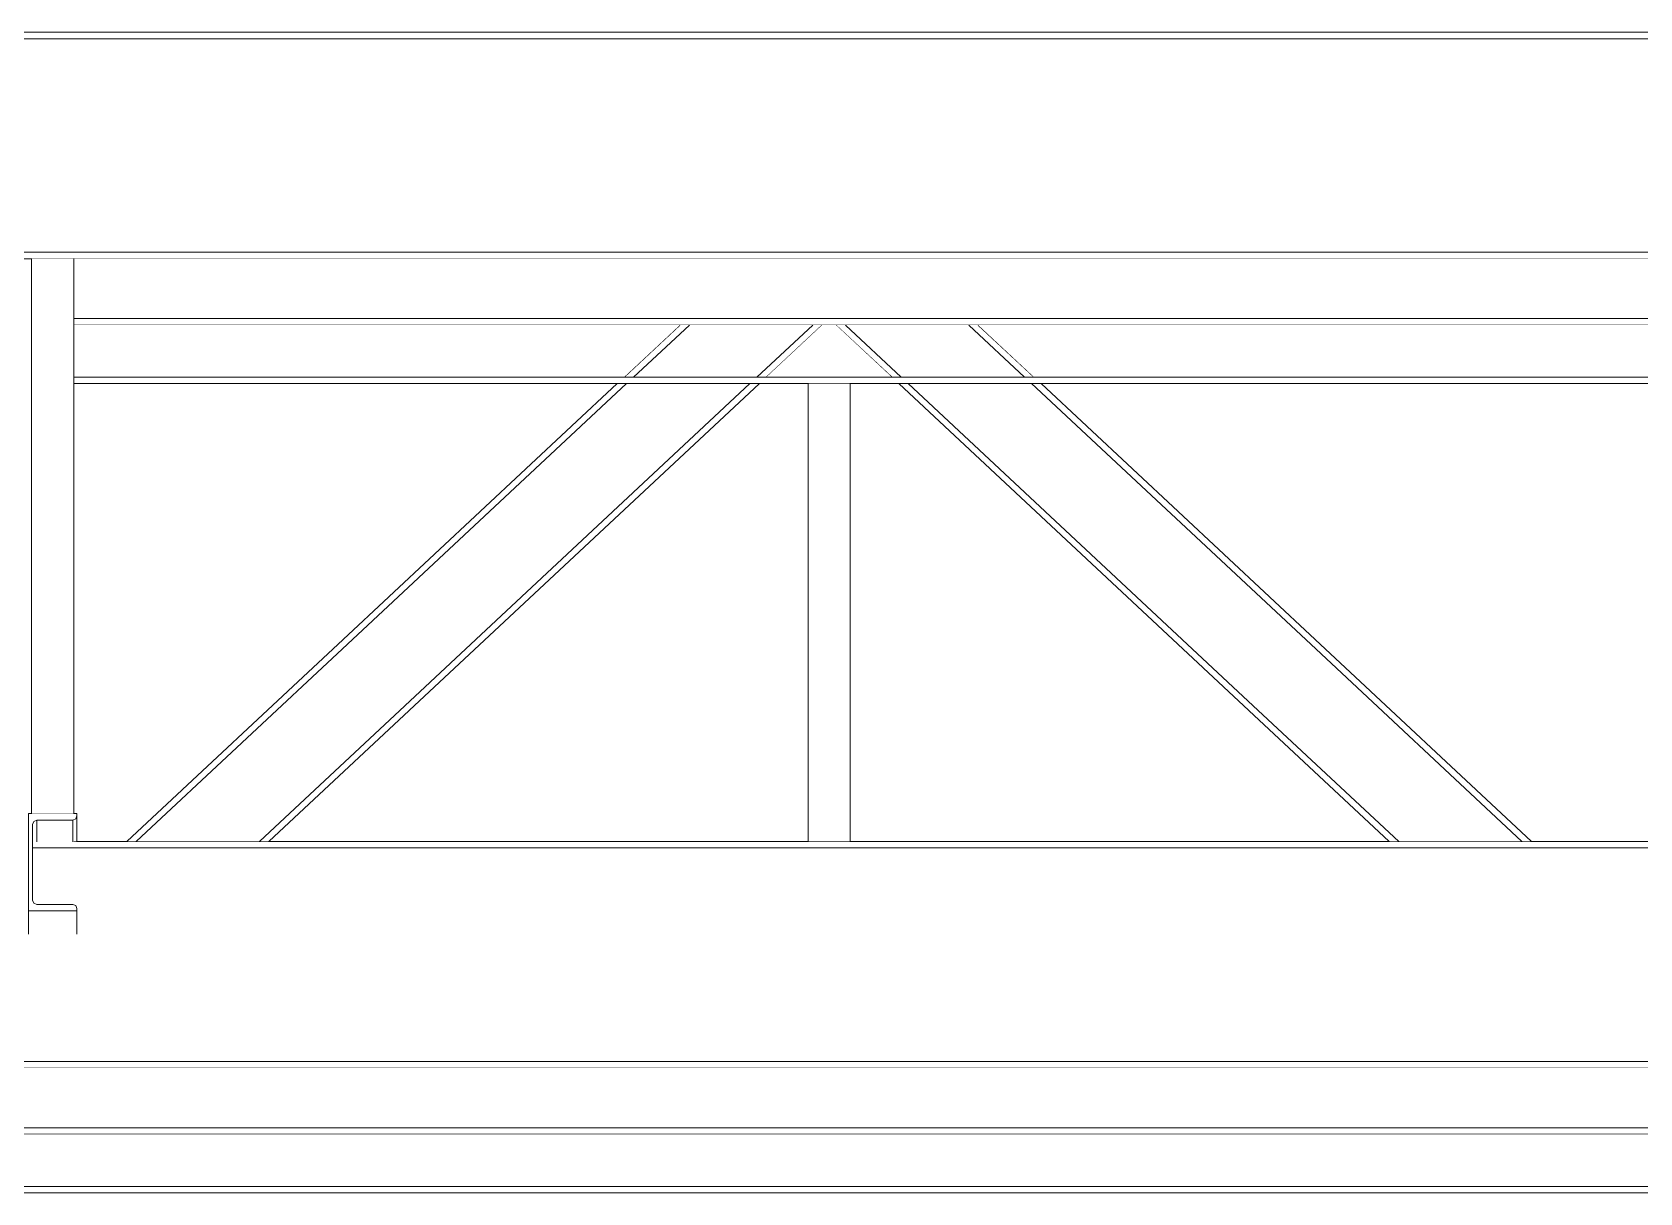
# Model space of a CAD drawing. Extents: x -3080 to 28500, y -1326 to 31609.
# Drawn here: x 8676.8 to 8925.3, y 28380.8 to 28560.1 of the extents above; entities that cross this region are included whole.
import ezdxf
from ezdxf.xclip import XClip

# ---------------------------------------------------------------- set-up
doc = ezdxf.new("R2010")
doc.units = 0
doc.header["$LTSCALE"] = 100
doc.header["$XCLIPFRAME"] = 2
doc.linetypes.add('188K-SM-07-F10-MECH-CR PIPE-Y2257103$0$X-S-FAB_SL ALL$0$Wipeout_Contour', pattern=[1, 0, -1])
for name, color, linetype in [('0-xref', 8, 'Continuous'), ('188K-SM-07-F10-MECH-CR PIPE-Y2257103$0$X-S-FAB_SL ALL$0$ASP_1', 1, 'Continuous'), ('188K-SM-07-F10-MECH-CR PIPE-Y2257103$0$X-S-FAB_SL ALL$0$Hattch', 7, 'Continuous'), ('188K-SM-07-F10-MECH-CR PIPE-Y2257103$0$X-S-FAB_SL ALL$0$S-TRUSS', 7, 'Continuous')]:
    doc.layers.add(name, color=color, linetype=linetype)

# ---------------------------------------------------------------- blocks, each defined once
blk = doc.blocks.new('188K-SM-07-F10-MECH-CR PIPE-Y2257103$0$X-S-FAB_SL ALL$0$剖面元素_913_3', base_point=(23061.26, -8263.06))
at = {"color": 254, "linetype": '188K-SM-07-F10-MECH-CR PIPE-Y2257103$0$X-S-FAB_SL ALL$0$Wipeout_Contour', "lineweight": 0, "ltscale": 259714.797964}
blk.add_wipeout([(31598.76, -6033.78), (31598.76, -6034.78), (32001.01, -6034.78), (32001.01, -6034.09), (32000.93, -6033.88), (32000.71, -6033.79), (31995.06, -6033.79), (31995.06, -6033.78)], dxfattribs=at).dxf.layer = '188K-SM-07-F10-MECH-CR PIPE-Y2257103$0$X-S-FAB_SL ALL$0$Hattch'
at = {"color": 254, "linetype": '188K-SM-07-F10-MECH-CR PIPE-Y2257103$0$X-S-FAB_SL ALL$0$Wipeout_Contour', "lineweight": 0, "ltscale": 260760.8368}
blk.add_wipeout([(31581.26, -6193.78), (32421.26, -6193.78), (32421.26, -6193.05), (32403.76, -6193.05), (32403.76, -6192.78), (31598.76, -6192.78), (31598.76, -6193.05), (31581.26, -6193.05)], dxfattribs=at).dxf.layer = '188K-SM-07-F10-MECH-CR PIPE-Y2257103$0$X-S-FAB_SL ALL$0$Hattch'
at = {"color": 254, "linetype": '188K-SM-07-F10-MECH-CR PIPE-Y2257103$0$X-S-FAB_SL ALL$0$Wipeout_Contour', "lineweight": 0, "ltscale": 781638.317858}
blk.add_wipeout([(31582.26, -6035.28), (31582.26, -6062.73), (31598.76, -6062.73), (31598.76, -6067.78), (32403.76, -6067.78), (32403.76, -6062.73), (32420.26, -6062.73), (32420.26, -6035.28), (32403.76, -6035.28), (32403.76, -6034.78), (32001.51, -6034.78), (32001.51, -6053.35), (32001.6, -6053.56), (32001.81, -6053.65), (32007.46, -6053.65), (32007.46, -6058.04), (31995.06, -6058.04), (31995.06, -6053.65), (32000.71, -6053.65), (32000.93, -6053.56), (32001.01, -6053.35), (32001.01, -6034.78), (31598.76, -6034.78), (31598.76, -6035.28)], dxfattribs=at).dxf.layer = '188K-SM-07-F10-MECH-CR PIPE-Y2257103$0$X-S-FAB_SL ALL$0$Hattch'
at = {"color": 254, "linetype": '188K-SM-07-F10-MECH-CR PIPE-Y2257103$0$X-S-FAB_SL ALL$0$Wipeout_Contour', "lineweight": 0, "ltscale": 1042893.636331087}
blk.add_wipeout([(31582.26, -6160.26), (31582.26, -6187.71), (31598.76, -6187.71), (31598.76, -6192.78), (32403.76, -6192.78), (32403.76, -6187.71), (32420.26, -6187.71), (32420.26, -6160.26), (32403.76, -6160.26), (32403.76, -6159.78), (32258.16, -6159.78), (32258.16, -6167.85), (32258.35, -6168.31), (32258.81, -6168.5), (32264.36, -6168.5), (32264.82, -6168.69), (32265.01, -6169.15), (32265.01, -6173.08), (32257.51, -6173.08), (32257.51, -6159.78), (31738.16, -6159.78), (31738.16, -6167.85), (31738.35, -6168.31), (31738.81, -6168.5), (31744.36, -6168.5), (31744.82, -6168.69), (31745.01, -6169.15), (31745.01, -6173.08), (31737.51, -6173.08), (31737.51, -6159.78), (31598.76, -6159.78), (31598.76, -6160.26)], dxfattribs=at).dxf.layer = '188K-SM-07-F10-MECH-CR PIPE-Y2257103$0$X-S-FAB_SL ALL$0$Hattch'
at = {"layer": '188K-SM-07-F10-MECH-CR PIPE-Y2257103$0$X-S-FAB_SL ALL$0$S-TRUSS', "color": 8, "lineweight": 0}
for p, q in [((31995.06, -6033.78), (31598.76, -6033.78)), ((32001.01, -6034.78), (31598.76, -6034.78)), ((31581.26, -6193.78), (32421.26, -6193.78)), ((31598.76, -6192.78), (32403.76, -6192.78))]:
    blk.add_line(p, q, dxfattribs=at)
at = {"color": 254, "linetype": '188K-SM-07-F10-MECH-CR PIPE-Y2257103$0$X-S-FAB_SL ALL$0$Wipeout_Contour', "lineweight": 0, "ltscale": 260572.674094}
blk.add_wipeout([(31589.26, -6068.78), (32413.26, -6068.78), (32413.26, -6068.07), (32403.76, -6068.07), (32403.76, -6067.78), (31598.76, -6067.78), (31598.76, -6068.07), (31589.26, -6068.07)], dxfattribs=at).dxf.layer = '188K-SM-07-F10-MECH-CR PIPE-Y2257103$0$X-S-FAB_SL ALL$0$Hattch'
at = {"color": 254, "linetype": '188K-SM-07-F10-MECH-CR PIPE-Y2257103$0$X-S-FAB_SL ALL$0$Wipeout_Contour', "lineweight": 0, "ltscale": 259677.039329}
blk.add_wipeout([(31738.35, -6159.03), (31738.16, -6159.49), (31738.16, -6159.78), (32257.51, -6159.78), (32257.51, -6158.78), (31744.51, -6158.78), (31744.36, -6158.84), (31738.81, -6158.84)], dxfattribs=at).dxf.layer = '188K-SM-07-F10-MECH-CR PIPE-Y2257103$0$X-S-FAB_SL ALL$0$Hattch'
at = {"layer": '188K-SM-07-F10-MECH-CR PIPE-Y2257103$0$X-S-FAB_SL ALL$0$S-TRUSS', "color": 8, "lineweight": 0}
for p, q in [((32403.76, -6067.78), (31598.76, -6067.78)), ((32269.84, -6068.78), (31732.69, -6068.78)), ((31738.16, -6159.78), (32257.51, -6159.78)), ((31744.51, -6158.78), (32257.51, -6158.78))]:
    blk.add_line(p, q, dxfattribs=at)
blk = doc.blocks.new('188K-SM-07-F10-MECH-CR PIPE-Y2257103$0$X-S-FAB_SL ALL$0$剖面元素_916_3', base_point=(23061.26, -8263.06))
at = {"color": 254, "linetype": '188K-SM-07-F10-MECH-CR PIPE-Y2257103$0$X-S-FAB_SL ALL$0$Wipeout_Contour', "lineweight": 0, "ltscale": 130290.102529}
blk.add_wipeout([(31744.51, -6078.02), (32258.01, -6078.02), (32258.01, -6068.78), (31744.51, -6068.78)], dxfattribs=at).dxf.layer = '188K-SM-07-F10-MECH-CR PIPE-Y2257103$0$X-S-FAB_SL ALL$0$Hattch'
at = {"color": 254, "linetype": '188K-SM-07-F10-MECH-CR PIPE-Y2257103$0$X-S-FAB_SL ALL$0$Wipeout_Contour', "lineweight": 0, "ltscale": 260776.170303}
blk.add_wipeout([(31581.26, -6203.12), (31581.26, -6204.02), (32421.26, -6204.02), (32421.26, -6203.12), (32403.76, -6203.12), (32403.76, -6203.02), (31598.76, -6203.02), (31598.76, -6203.12)], dxfattribs=at).dxf.layer = '188K-SM-07-F10-MECH-CR PIPE-Y2257103$0$X-S-FAB_SL ALL$0$Hattch'
at = {"color": 254, "linetype": '188K-SM-07-F10-MECH-CR PIPE-Y2257103$0$X-S-FAB_SL ALL$0$Wipeout_Contour', "lineweight": 0, "ltscale": 130293.921271}
blk.add_wipeout([(31744.51, -6078.02), (31744.51, -6079.02), (32258.01, -6079.02), (32258.01, -6078.02)], dxfattribs=at).dxf.layer = '188K-SM-07-F10-MECH-CR PIPE-Y2257103$0$X-S-FAB_SL ALL$0$Hattch'
at = {"color": 254, "linetype": '188K-SM-07-F10-MECH-CR PIPE-Y2257103$0$X-S-FAB_SL ALL$0$Wipeout_Contour', "lineweight": 0, "ltscale": 163375.066688}
blk.add_wipeout([(31598.76, -6193.78), (31598.76, -6203.02), (32403.76, -6203.02), (32403.76, -6197.48), (32403.76, -6193.78)], dxfattribs=at).dxf.layer = '188K-SM-07-F10-MECH-CR PIPE-Y2257103$0$X-S-FAB_SL ALL$0$Hattch'
at = {"layer": '188K-SM-07-F10-MECH-CR PIPE-Y2257103$0$X-S-FAB_SL ALL$0$S-TRUSS', "color": 8, "lineweight": 0}
for p, q in [((32258.01, -6078.02), (31744.51, -6078.02)), ((32258.01, -6079.02), (31744.51, -6079.02)), ((31581.26, -6204.02), (32421.26, -6204.02)), ((31598.76, -6203.02), (32403.76, -6203.02))]:
    blk.add_line(p, q, dxfattribs=at)
blk = doc.blocks.new('188K-SM-07-F10-MECH-CR PIPE-Y2257103$0$X-S-FAB_SL ALL$0$剖面元素_1527_3', base_point=(23061.26, -8263.06))
at = {"color": 254, "linetype": '188K-SM-07-F10-MECH-CR PIPE-Y2257103$0$X-S-FAB_SL ALL$0$Wipeout_Contour', "lineweight": 0, "ltscale": 129345.921442}
blk.add_wipeout([(31744.82, -6155.3), (31744.82, -6158.78), (31745.01, -6158.78), (31745.01, -6154.84)], dxfattribs=at).dxf.layer = '188K-SM-07-F10-MECH-CR PIPE-Y2257103$0$X-S-FAB_SL ALL$0$Hattch'
at = {"color": 254, "linetype": '188K-SM-07-F10-MECH-CR PIPE-Y2257103$0$X-S-FAB_SL ALL$0$Wipeout_Contour', "lineweight": 0, "ltscale": 129321.279765}
blk.add_wipeout([(31738.35, -6155.68), (31738.35, -6159.03), (31738.81, -6158.84), (31738.81, -6155.49)], dxfattribs=at).dxf.layer = '188K-SM-07-F10-MECH-CR PIPE-Y2257103$0$X-S-FAB_SL ALL$0$Hattch'
at = {"color": 254, "linetype": '188K-SM-07-F10-MECH-CR PIPE-Y2257103$0$X-S-FAB_SL ALL$0$Wipeout_Contour', "lineweight": 0, "ltscale": 129342.502233}
blk.add_wipeout([(31737.51, -6169.5), (31737.51, -6173.08), (31745.01, -6173.08), (31745.01, -6169.5)], dxfattribs=at).dxf.layer = '188K-SM-07-F10-MECH-CR PIPE-Y2257103$0$X-S-FAB_SL ALL$0$Hattch'
at = {"layer": '188K-SM-07-F10-MECH-CR PIPE-Y2257103$0$X-S-FAB_SL ALL$0$S-TRUSS', "color": 8, "lineweight": 0}
for p, q in [((31737.51, -6169.5), (31737.51, -6173.08)), ((31745.01, -6169.5), (31745.01, -6173.08))]:
    blk.add_line(p, q, dxfattribs=at)
at = {"layer": '188K-SM-07-F10-MECH-CR PIPE-Y2257103$0$X-S-FAB_SL ALL$0$S-TRUSS', "color": 2, "lineweight": 0}
blk.add_line((31745.01, -6169.5), (31737.51, -6169.5), dxfattribs=at)
at = {"layer": '188K-SM-07-F10-MECH-CR PIPE-Y2257103$0$X-S-FAB_SL ALL$0$S-TRUSS', "color": 2, "lineweight": 0, "flags": 128}
for points in [[(31738.35, -6168.31), (31738.81, -6168.5), (31744.36, -6168.5), (31744.82, -6168.69)], [(31744.82, -6168.69), (31745.01, -6169.15), (31745.01, -6169.5)]]:
    blk.add_lwpolyline(points, dxfattribs=at)
at = {"color": 254, "linetype": '188K-SM-07-F10-MECH-CR PIPE-Y2257103$0$X-S-FAB_SL ALL$0$Wipeout_Contour', "lineweight": 0, "ltscale": 129320.251291}
blk.add_wipeout([(31738.35, -6155.68), (31738.16, -6156.14), (31738.16, -6159.49), (31738.35, -6159.03)], dxfattribs=at).dxf.layer = '188K-SM-07-F10-MECH-CR PIPE-Y2257103$0$X-S-FAB_SL ALL$0$Hattch'
at = {"color": 254, "linetype": '188K-SM-07-F10-MECH-CR PIPE-Y2257103$0$X-S-FAB_SL ALL$0$Wipeout_Contour', "lineweight": 0, "ltscale": 161681.464658}
blk.add_wipeout([(31744.36, -6155.49), (31744.36, -6158.84), (31744.51, -6158.78), (31744.82, -6158.78), (31744.82, -6155.3)], dxfattribs=at).dxf.layer = '188K-SM-07-F10-MECH-CR PIPE-Y2257103$0$X-S-FAB_SL ALL$0$Hattch'
at = {"layer": '188K-SM-07-F10-MECH-CR PIPE-Y2257103$0$X-S-FAB_SL ALL$0$S-TRUSS', "color": 2, "lineweight": 0}
blk.add_line((31737.51, -6154.49), (31737.51, -6169.5), dxfattribs=at)
at = {"color": 254, "linetype": '188K-SM-07-F10-MECH-CR PIPE-Y2257103$0$X-S-FAB_SL ALL$0$Wipeout_Contour', "lineweight": 0, "ltscale": 129333.006536}
blk.add_wipeout([(31738.81, -6155.49), (31738.81, -6158.84), (31744.36, -6158.84), (31744.36, -6155.49)], dxfattribs=at).dxf.layer = '188K-SM-07-F10-MECH-CR PIPE-Y2257103$0$X-S-FAB_SL ALL$0$Hattch'
at = {"layer": '188K-SM-07-F10-MECH-CR PIPE-Y2257103$0$X-S-FAB_SL ALL$0$S-TRUSS', "color": 2, "lineweight": 0}
blk.add_line((31745.01, -6154.49), (31737.51, -6154.49), dxfattribs=at)
at = {"layer": '188K-SM-07-F10-MECH-CR PIPE-Y2257103$0$X-S-FAB_SL ALL$0$S-TRUSS', "color": 8, "lineweight": 0}
for p, q in [((31745.01, -6154.84), (31745.01, -6158.78)), ((31738.81, -6155.49), (31738.81, -6158.84)), ((31744.36, -6155.49), (31744.36, -6158.84))]:
    blk.add_line(p, q, dxfattribs=at)
at = {"layer": '188K-SM-07-F10-MECH-CR PIPE-Y2257103$0$X-S-FAB_SL ALL$0$S-TRUSS', "color": 2, "lineweight": 0, "flags": 128}
for points in [[(31745.01, -6154.49), (31745.01, -6154.84), (31744.82, -6155.3)], [(31738.35, -6155.68), (31738.16, -6156.14), (31738.16, -6167.85), (31738.35, -6168.31)], [(31744.82, -6155.3), (31744.36, -6155.49), (31738.81, -6155.49), (31738.35, -6155.68)]]:
    blk.add_lwpolyline(points, dxfattribs=at)
blk = doc.blocks.new('188K-SM-07-F10-MECH-CR PIPE-Y2257103$0$X-S-FAB_SL ALL$0$剖面元素_1696_3', base_point=(23061.26, -8263.06))
at = {"color": 254, "linetype": '188K-SM-07-F10-MECH-CR PIPE-Y2257103$0$X-S-FAB_SL ALL$0$Wipeout_Contour', "lineweight": 0, "ltscale": 129851.715332}
blk.add_wipeout([(31882.86, -6079.02), (31891.48, -6087.06), (31892.95, -6087.06), (31884.32, -6079.02)], dxfattribs=at).dxf.layer = '188K-SM-07-F10-MECH-CR PIPE-Y2257103$0$X-S-FAB_SL ALL$0$Hattch'
at = {"color": 254, "linetype": '188K-SM-07-F10-MECH-CR PIPE-Y2257103$0$X-S-FAB_SL ALL$0$Wipeout_Contour', "lineweight": 0, "ltscale": 129556.087736}
blk.add_wipeout([(31786.15, -6127.58), (31786.83, -6128.31), (31829.97, -6088.06), (31828.51, -6088.06)], dxfattribs=at).dxf.layer = '188K-SM-07-F10-MECH-CR PIPE-Y2257103$0$X-S-FAB_SL ALL$0$Hattch'
at = {"color": 254, "linetype": '188K-SM-07-F10-MECH-CR PIPE-Y2257103$0$X-S-FAB_SL ALL$0$Wipeout_Contour', "lineweight": 0, "ltscale": 129642.38266}
blk.add_wipeout([(31838.2, -6079.02), (31829.58, -6087.06), (31831.05, -6087.06), (31839.67, -6079.02)], dxfattribs=at).dxf.layer = '188K-SM-07-F10-MECH-CR PIPE-Y2257103$0$X-S-FAB_SL ALL$0$Hattch'
at = {"color": 254, "linetype": '188K-SM-07-F10-MECH-CR PIPE-Y2257103$0$X-S-FAB_SL ALL$0$Wipeout_Contour', "lineweight": 0, "ltscale": 129975.585192}
blk.add_wipeout([(31894.02, -6088.06), (31892.55, -6088.06), (31935.7, -6128.31), (31936.38, -6127.58)], dxfattribs=at).dxf.layer = '188K-SM-07-F10-MECH-CR PIPE-Y2257103$0$X-S-FAB_SL ALL$0$Hattch'
at = {"color": 254, "linetype": '188K-SM-07-F10-MECH-CR PIPE-Y2257103$0$X-S-FAB_SL ALL$0$Wipeout_Contour', "lineweight": 0, "ltscale": 129811.395181}
blk.add_wipeout([(31863.8, -6079.02), (31872.42, -6087.06), (31891.48, -6087.06), (31882.86, -6079.02)], dxfattribs=at).dxf.layer = '188K-SM-07-F10-MECH-CR PIPE-Y2257103$0$X-S-FAB_SL ALL$0$Hattch'
at = {"color": 254, "linetype": '188K-SM-07-F10-MECH-CR PIPE-Y2257103$0$X-S-FAB_SL ALL$0$Wipeout_Contour', "lineweight": 0, "ltscale": 129587.673245}
blk.add_wipeout([(31786.83, -6128.31), (31795.7, -6137.82), (31849.03, -6088.06), (31829.97, -6088.06)], dxfattribs=at).dxf.layer = '188K-SM-07-F10-MECH-CR PIPE-Y2257103$0$X-S-FAB_SL ALL$0$Hattch'
at = {"color": 254, "linetype": '188K-SM-07-F10-MECH-CR PIPE-Y2257103$0$X-S-FAB_SL ALL$0$Wipeout_Contour', "lineweight": 0, "ltscale": 129682.701478}
blk.add_wipeout([(31839.67, -6079.02), (31831.05, -6087.06), (31850.1, -6087.06), (31858.73, -6079.02)], dxfattribs=at).dxf.layer = '188K-SM-07-F10-MECH-CR PIPE-Y2257103$0$X-S-FAB_SL ALL$0$Hattch'
at = {"color": 254, "linetype": '188K-SM-07-F10-MECH-CR PIPE-Y2257103$0$X-S-FAB_SL ALL$0$Wipeout_Contour', "lineweight": 0, "ltscale": 129947.802251}
blk.add_wipeout([(31873.5, -6088.06), (31926.83, -6137.82), (31935.7, -6128.31), (31892.55, -6088.06)], dxfattribs=at).dxf.layer = '188K-SM-07-F10-MECH-CR PIPE-Y2257103$0$X-S-FAB_SL ALL$0$Hattch'
at = {"color": 254, "linetype": '188K-SM-07-F10-MECH-CR PIPE-Y2257103$0$X-S-FAB_SL ALL$0$Wipeout_Contour', "lineweight": 0, "ltscale": 129433.928873}
blk.add_wipeout([(31752.7, -6158.78), (31754.17, -6158.78), (31786.83, -6128.31), (31786.15, -6127.58)], dxfattribs=at).dxf.layer = '188K-SM-07-F10-MECH-CR PIPE-Y2257103$0$X-S-FAB_SL ALL$0$Hattch'
at = {"color": 254, "linetype": '188K-SM-07-F10-MECH-CR PIPE-Y2257103$0$X-S-FAB_SL ALL$0$Wipeout_Contour', "lineweight": 0, "ltscale": 129771.074873}
blk.add_wipeout([(31862.33, -6079.02), (31870.96, -6087.06), (31872.42, -6087.06), (31863.8, -6079.02)], dxfattribs=at).dxf.layer = '188K-SM-07-F10-MECH-CR PIPE-Y2257103$0$X-S-FAB_SL ALL$0$Hattch'
at = {"color": 254, "linetype": '188K-SM-07-F10-MECH-CR PIPE-Y2257103$0$X-S-FAB_SL ALL$0$Wipeout_Contour', "lineweight": 0, "ltscale": 129619.034452}
blk.add_wipeout([(31795.7, -6137.82), (31796.38, -6138.55), (31850.5, -6088.06), (31849.03, -6088.06)], dxfattribs=at).dxf.layer = '188K-SM-07-F10-MECH-CR PIPE-Y2257103$0$X-S-FAB_SL ALL$0$Hattch'
at = {"color": 254, "linetype": '188K-SM-07-F10-MECH-CR PIPE-Y2257103$0$X-S-FAB_SL ALL$0$Wipeout_Contour', "lineweight": 0, "ltscale": 130151.170466}
blk.add_wipeout([(31936.38, -6127.58), (31935.7, -6128.31), (31968.36, -6158.78), (31969.83, -6158.78)], dxfattribs=at).dxf.layer = '188K-SM-07-F10-MECH-CR PIPE-Y2257103$0$X-S-FAB_SL ALL$0$Hattch'
at = {"layer": '188K-SM-07-F10-MECH-CR PIPE-Y2257103$0$X-S-FAB_SL ALL$0$S-TRUSS', "color": 8, "lineweight": 0}
for p, q in [((31838.2, -6079.02), (31829.58, -6087.06)), ((31839.67, -6079.02), (31831.05, -6087.06))]:
    blk.add_line(p, q, dxfattribs=at)
at = {"color": 254, "linetype": '188K-SM-07-F10-MECH-CR PIPE-Y2257103$0$X-S-FAB_SL ALL$0$Wipeout_Contour', "lineweight": 0, "ltscale": 129723.02013}
blk.add_wipeout([(31858.73, -6079.02), (31850.1, -6087.06), (31851.57, -6087.06), (31860.19, -6079.02)], dxfattribs=at).dxf.layer = '188K-SM-07-F10-MECH-CR PIPE-Y2257103$0$X-S-FAB_SL ALL$0$Hattch'
at = {"color": 254, "linetype": '188K-SM-07-F10-MECH-CR PIPE-Y2257103$0$X-S-FAB_SL ALL$0$Wipeout_Contour', "lineweight": 0, "ltscale": 129920.375217}
blk.add_wipeout([(31873.5, -6088.06), (31872.03, -6088.06), (31926.15, -6138.55), (31926.83, -6137.82)], dxfattribs=at).dxf.layer = '188K-SM-07-F10-MECH-CR PIPE-Y2257103$0$X-S-FAB_SL ALL$0$Hattch'
at = {"color": 254, "linetype": '188K-SM-07-F10-MECH-CR PIPE-Y2257103$0$X-S-FAB_SL ALL$0$Wipeout_Contour', "lineweight": 0, "ltscale": 129465.230093}
blk.add_wipeout([(31754.17, -6158.78), (31773.22, -6158.78), (31795.7, -6137.82), (31786.83, -6128.31)], dxfattribs=at).dxf.layer = '188K-SM-07-F10-MECH-CR PIPE-Y2257103$0$X-S-FAB_SL ALL$0$Hattch'
at = {"layer": '188K-SM-07-F10-MECH-CR PIPE-Y2257103$0$X-S-FAB_SL ALL$0$S-TRUSS', "color": 8, "lineweight": 0}
for p, q in [((31858.73, -6079.02), (31850.1, -6087.06)), ((31860.19, -6079.02), (31851.57, -6087.06)), ((31870.96, -6087.06), (31862.33, -6079.02)), ((31872.42, -6087.06), (31863.8, -6079.02)), ((31891.48, -6087.06), (31882.86, -6079.02)), ((31892.95, -6087.06), (31884.32, -6079.02)), ((31828.51, -6088.06), (31786.15, -6127.58)), ((31829.97, -6088.06), (31786.83, -6128.31))]:
    blk.add_line(p, q, dxfattribs=at)
at = {"color": 254, "linetype": '188K-SM-07-F10-MECH-CR PIPE-Y2257103$0$X-S-FAB_SL ALL$0$Wipeout_Contour', "lineweight": 0, "ltscale": 130123.842773}
blk.add_wipeout([(31935.7, -6128.31), (31926.83, -6137.82), (31949.3, -6158.78), (31968.36, -6158.78)], dxfattribs=at).dxf.layer = '188K-SM-07-F10-MECH-CR PIPE-Y2257103$0$X-S-FAB_SL ALL$0$Hattch'
at = {"color": 254, "linetype": '188K-SM-07-F10-MECH-CR PIPE-Y2257103$0$X-S-FAB_SL ALL$0$Wipeout_Contour', "lineweight": 0, "ltscale": 129496.849881}
blk.add_wipeout([(31795.7, -6137.82), (31773.22, -6158.78), (31774.69, -6158.78), (31796.38, -6138.55)], dxfattribs=at).dxf.layer = '188K-SM-07-F10-MECH-CR PIPE-Y2257103$0$X-S-FAB_SL ALL$0$Hattch'
at = {"layer": '188K-SM-07-F10-MECH-CR PIPE-Y2257103$0$X-S-FAB_SL ALL$0$S-TRUSS', "color": 8, "lineweight": 0}
for p, q in [((31849.03, -6088.06), (31795.7, -6137.82)), ((31850.5, -6088.06), (31796.38, -6138.55)), ((31935.7, -6128.31), (31892.55, -6088.06)), ((31936.38, -6127.58), (31894.02, -6088.06)), ((31786.15, -6127.58), (31752.7, -6158.78)), ((31786.83, -6128.31), (31754.17, -6158.78)), ((31795.7, -6137.82), (31773.22, -6158.78)), ((31796.38, -6138.55), (31774.69, -6158.78))]:
    blk.add_line(p, q, dxfattribs=at)
at = {"color": 254, "linetype": '188K-SM-07-F10-MECH-CR PIPE-Y2257103$0$X-S-FAB_SL ALL$0$Wipeout_Contour', "lineweight": 0, "ltscale": 130095.982224}
blk.add_wipeout([(31926.15, -6138.55), (31947.84, -6158.78), (31949.3, -6158.78), (31926.83, -6137.82)], dxfattribs=at).dxf.layer = '188K-SM-07-F10-MECH-CR PIPE-Y2257103$0$X-S-FAB_SL ALL$0$Hattch'
at = {"layer": '188K-SM-07-F10-MECH-CR PIPE-Y2257103$0$X-S-FAB_SL ALL$0$S-TRUSS', "color": 8, "lineweight": 0}
for p, q in [((31926.15, -6138.55), (31872.03, -6088.06)), ((31926.83, -6137.82), (31873.5, -6088.06)), ((31969.83, -6158.78), (31936.38, -6127.58)), ((31968.36, -6158.78), (31935.7, -6128.31)), ((31947.84, -6158.78), (31926.15, -6138.55)), ((31949.3, -6158.78), (31926.83, -6137.82))]:
    blk.add_line(p, q, dxfattribs=at)
blk = doc.blocks.new('188K-SM-07-F10-MECH-CR PIPE-Y2257103$0$X-S-FAB_SL ALL$0$剖面元素_1697_3', base_point=(23061.26, -8263.06))
at = {"color": 254, "linetype": '188K-SM-07-F10-MECH-CR PIPE-Y2257103$0$X-S-FAB_SL ALL$0$Wipeout_Contour', "lineweight": 0, "ltscale": 129464.024171}
blk.add_wipeout([(31744.51, -6087.06), (31829.58, -6087.06), (31838.2, -6079.02), (31744.51, -6079.02)], dxfattribs=at).dxf.layer = '188K-SM-07-F10-MECH-CR PIPE-Y2257103$0$X-S-FAB_SL ALL$0$Hattch'
at = {"color": 254, "linetype": '188K-SM-07-F10-MECH-CR PIPE-Y2257103$0$X-S-FAB_SL ALL$0$Wipeout_Contour', "lineweight": 0, "ltscale": 129747.047531}
blk.add_wipeout([(31860.19, -6079.02), (31851.57, -6087.06), (31870.96, -6087.06), (31862.33, -6079.02)], dxfattribs=at).dxf.layer = '188K-SM-07-F10-MECH-CR PIPE-Y2257103$0$X-S-FAB_SL ALL$0$Hattch'
at = {"color": 254, "linetype": '188K-SM-07-F10-MECH-CR PIPE-Y2257103$0$X-S-FAB_SL ALL$0$Wipeout_Contour', "lineweight": 0, "ltscale": 130297.182583}
blk.add_wipeout([(32118.2, -6079.02), (31884.32, -6079.02), (31892.95, -6087.06), (32109.58, -6087.06)], dxfattribs=at).dxf.layer = '188K-SM-07-F10-MECH-CR PIPE-Y2257103$0$X-S-FAB_SL ALL$0$Hattch'
at = {"color": 254, "linetype": '188K-SM-07-F10-MECH-CR PIPE-Y2257103$0$X-S-FAB_SL ALL$0$Wipeout_Contour', "lineweight": 0, "ltscale": 264090.242243}
blk.add_wipeout([(31616.26, -6213.06), (33226.26, -6213.06), (33226.26, -6212.06), (32438.76, -6212.06), (32438.76, -6212.87), (32403.76, -6212.87), (32403.76, -6212.06), (31616.26, -6212.06)], dxfattribs=at).dxf.layer = '188K-SM-07-F10-MECH-CR PIPE-Y2257103$0$X-S-FAB_SL ALL$0$Hattch'
at = {"color": 254, "linetype": '188K-SM-07-F10-MECH-CR PIPE-Y2257103$0$X-S-FAB_SL ALL$0$Wipeout_Contour', "lineweight": 0, "ltscale": 130300.677556}
blk.add_wipeout([(31744.51, -6088.06), (32258.01, -6088.06), (32258.01, -6087.06), (31744.51, -6087.06)], dxfattribs=at).dxf.layer = '188K-SM-07-F10-MECH-CR PIPE-Y2257103$0$X-S-FAB_SL ALL$0$Hattch'
at = {"color": 254, "linetype": '188K-SM-07-F10-MECH-CR PIPE-Y2257103$0$X-S-FAB_SL ALL$0$Wipeout_Contour', "lineweight": 0, "ltscale": 423802.487028}
blk.add_wipeout([(31716.33, -6204.02), (31616.26, -6204.02), (31616.26, -6212.06), (32403.76, -6212.06), (32403.76, -6204.02), (32286.2, -6204.02), (32281.26, -6208.62), (32276.33, -6204.02), (32006.2, -6204.02), (32001.26, -6208.62), (31996.33, -6204.02), (31726.2, -6204.02), (31721.26, -6208.62)], dxfattribs=at).dxf.layer = '188K-SM-07-F10-MECH-CR PIPE-Y2257103$0$X-S-FAB_SL ALL$0$Hattch'
at = {"layer": '188K-SM-07-F10-MECH-CR PIPE-Y2257103$0$X-S-FAB_SL ALL$0$S-TRUSS', "color": 8, "lineweight": 0}
for p, q in [((32258.01, -6087.06), (31744.51, -6087.06)), ((32258.01, -6088.06), (31744.51, -6088.06)), ((31616.26, -6212.06), (32403.76, -6212.06)), ((31616.26, -6213.06), (33226.26, -6213.06))]:
    blk.add_line(p, q, dxfattribs=at)
blk = doc.blocks.new('188K-SM-07-F10-MECH-CR PIPE-Y2257103$0$X-S-FAB_SL ALL$0$剖面元素_1701_3', base_point=(23061.26, -8263.06))
at = {"color": 254, "linetype": '188K-SM-07-F10-MECH-CR PIPE-Y2257103$0$X-S-FAB_SL ALL$0$Wipeout_Contour', "lineweight": 0, "ltscale": 129777.509368}
blk.add_wipeout([(31858.01, -6088.06), (31858.01, -6158.78), (31864.51, -6158.78), (31864.51, -6088.06)], dxfattribs=at).dxf.layer = '188K-SM-07-F10-MECH-CR PIPE-Y2257103$0$X-S-FAB_SL ALL$0$Hattch'
at = {"layer": '188K-SM-07-F10-MECH-CR PIPE-Y2257103$0$X-S-FAB_SL ALL$0$S-TRUSS', "color": 8, "lineweight": 0}
for p, q in [((31858.01, -6158.78), (31858.01, -6088.06)), ((31864.51, -6158.78), (31864.51, -6088.06))]:
    blk.add_line(p, q, dxfattribs=at)
blk = doc.blocks.new('188K-SM-07-F10-MECH-CR PIPE-Y2257103$0$X-S-FAB_SL ALL$0$剖面元素_2001_3', base_point=(23061.26, -8263.06))
at = {"color": 254, "linetype": '188K-SM-07-F10-MECH-CR PIPE-Y2257103$0$X-S-FAB_SL ALL$0$Wipeout_Contour', "lineweight": 0, "ltscale": 129297.282557}
blk.add_wipeout([(31738.01, -6154.49), (31744.51, -6154.49), (31744.51, -6068.78), (31738.01, -6068.78)], dxfattribs=at).dxf.layer = '188K-SM-07-F10-MECH-CR PIPE-Y2257103$0$X-S-FAB_SL ALL$0$Hattch'
at = {"layer": '188K-SM-07-F10-MECH-CR PIPE-Y2257103$0$X-S-FAB_SL ALL$0$S-TRUSS', "color": 8, "lineweight": 0}
for p, q in [((31738.01, -6154.49), (31738.01, -6068.78)), ((31744.51, -6154.49), (31744.51, -6068.78))]:
    blk.add_line(p, q, dxfattribs=at)
blk = doc.blocks.new('188K-SM-07-F10-MECH-CR PIPE-Y2257103$0$X-S-FAB_SL ALL$0$A$C2e9ab586')
at = {"layer": '188K-SM-07-F10-MECH-CR PIPE-Y2257103$0$X-S-FAB_SL ALL$0$S-TRUSS', "lineweight": 0}
blk.add_blockref('188K-SM-07-F10-MECH-CR PIPE-Y2257103$0$X-S-FAB_SL ALL$0$剖面元素_913_3', (-28106.39, 285), dxfattribs=at)
blk.add_blockref('188K-SM-07-F10-MECH-CR PIPE-Y2257103$0$X-S-FAB_SL ALL$0$剖面元素_916_3', (-28106.39, 285), dxfattribs=at)
blk.add_blockref('188K-SM-07-F10-MECH-CR PIPE-Y2257103$0$X-S-FAB_SL ALL$0$剖面元素_1527_3', (-28106.39, 285), dxfattribs=at)
blk.add_blockref('188K-SM-07-F10-MECH-CR PIPE-Y2257103$0$X-S-FAB_SL ALL$0$剖面元素_1696_3', (-28106.39, 285), dxfattribs=at)
blk.add_blockref('188K-SM-07-F10-MECH-CR PIPE-Y2257103$0$X-S-FAB_SL ALL$0$剖面元素_1697_3', (-28106.39, 285), dxfattribs=at)
for name in ['188K-SM-07-F10-MECH-CR PIPE-Y2257103$0$X-S-FAB_SL ALL$0$剖面元素_2001_3', '188K-SM-07-F10-MECH-CR PIPE-Y2257103$0$X-S-FAB_SL ALL$0$剖面元素_1701_3']:
    blk.add_blockref(name, (-28106.39, 285), dxfattribs=at)
blk = doc.blocks.new('188K-SM-07-F10-MECH-CR PIPE-Y2257103$0$X-S-FAB_SL ALL')
at = {"layer": '188K-SM-07-F10-MECH-CR PIPE-Y2257103$0$X-S-FAB_SL ALL$0$ASP_1'}
blk.add_blockref('188K-SM-07-F10-MECH-CR PIPE-Y2257103$0$X-S-FAB_SL ALL$0$A$C2e9ab586', (23632.864, -73288.977), dxfattribs=at)
blk = doc.blocks.new('188K-SM-07-F10-MECH-CR PIPE-Y2257103')
ref = blk.add_blockref('188K-SM-07-F10-MECH-CR PIPE-Y2257103$0$X-S-FAB_SL ALL', (4473.521, 99334.763))
XClip(ref).set_block_clipping_path([(-7553.4648570136, -75341.9369645483), (24026.2025623869, -67725.7696244382)])

msp = doc.modelspace()

# ---------------------------------------------------------------- block references
at = {"layer": '0-xref'}
msp.add_blockref('188K-SM-07-F10-MECH-CR PIPE-Y2257103', (0, 0), dxfattribs=at)

doc.saveas('drawing.dxf')
